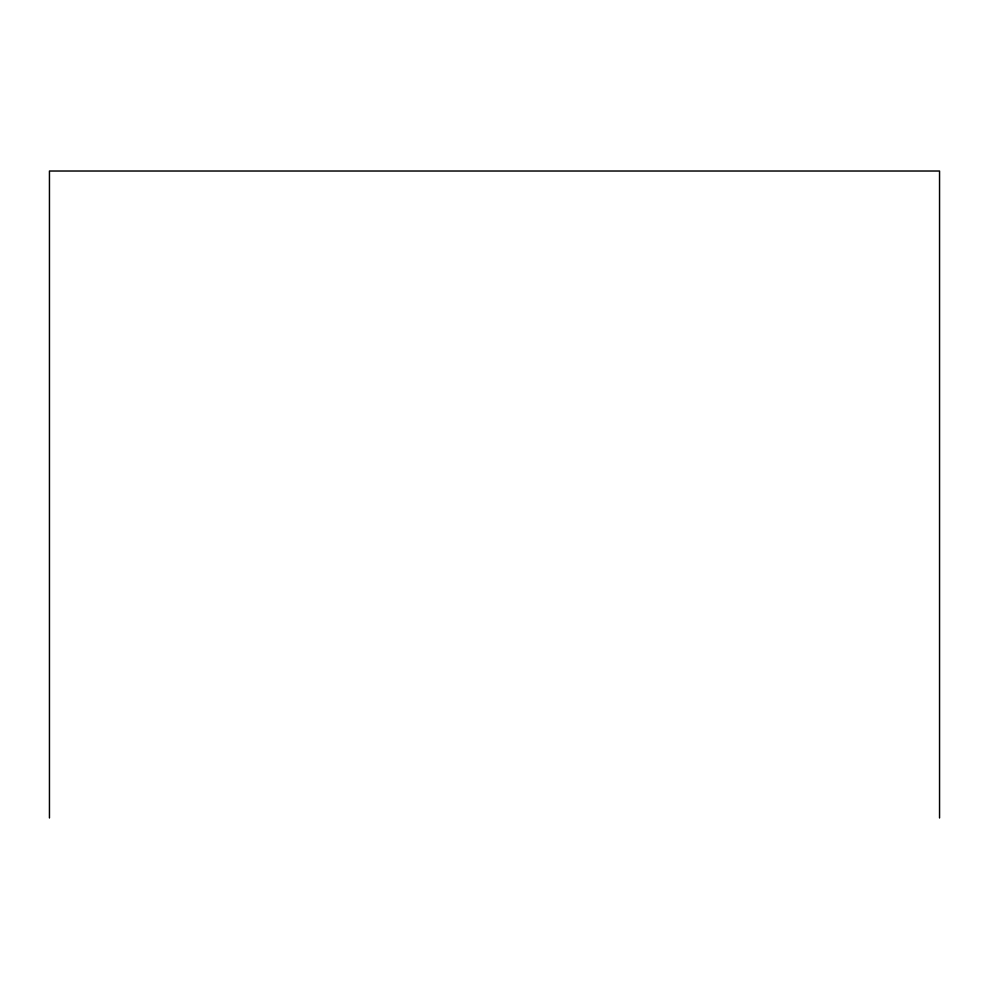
<?xml version="1.0" encoding="UTF-8"?>
<svg xmlns="http://www.w3.org/2000/svg" width="989" height="989" viewBox="0 0 989 989"><rect width="100%" height="100%" fill="white"/><g stroke="black" fill="none" stroke-linecap="round" stroke-linejoin="round"><path stroke-width="1.48" d="M939.55 817.977L939.55 171.023L49.45 171.023L49.45 817.977"/></g></svg>
